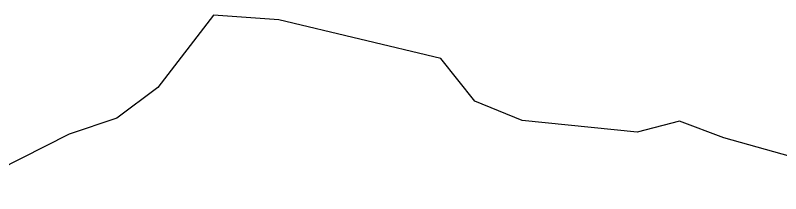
# Model space of a CAD drawing. Header units: metres. Extents: x 321121 to 325188, y 1822391 to 1826704.
# Drawn here: x 323377 to 324283, y 1822623 to 1822835 of the extents above; entities that cross this region are included whole.
import ezdxf

# ---------------------------------------------------------------- set-up
doc = ezdxf.new("R2010")
doc.units = ezdxf.units.M

msp = doc.modelspace()

# ---------------------------------------------------------------- linework, layer by layer
at = {"color": 3}
for p, q in [((323611.63, 1822834.81), (323546.02, 1822749.22)), ((323688.87, 1822829.42), (323611.63, 1822834.81)), ((323880.62, 1822783.66), (323688.87, 1822829.42)), ((323921.05, 1822733.23), (323880.62, 1822783.66)), ((323546.02, 1822749.22), (323497.42, 1822713.06)), ((323976.99, 1822710.04), (323921.05, 1822733.23)), ((323497.42, 1822713.06), (323440.94, 1822694.13)), ((324112.76, 1822696.35), (323976.99, 1822710.04)), ((324162.92, 1822709.34), (324112.76, 1822696.35)), ((324215.64, 1822689.56), (324162.92, 1822709.34)), ((323440.94, 1822694.13), (323302.48, 1822623.48)), ((324383.77, 1822642.22), (324215.64, 1822689.56))]:
    msp.add_line(p, q, dxfattribs=at)

doc.saveas('drawing.dxf')
